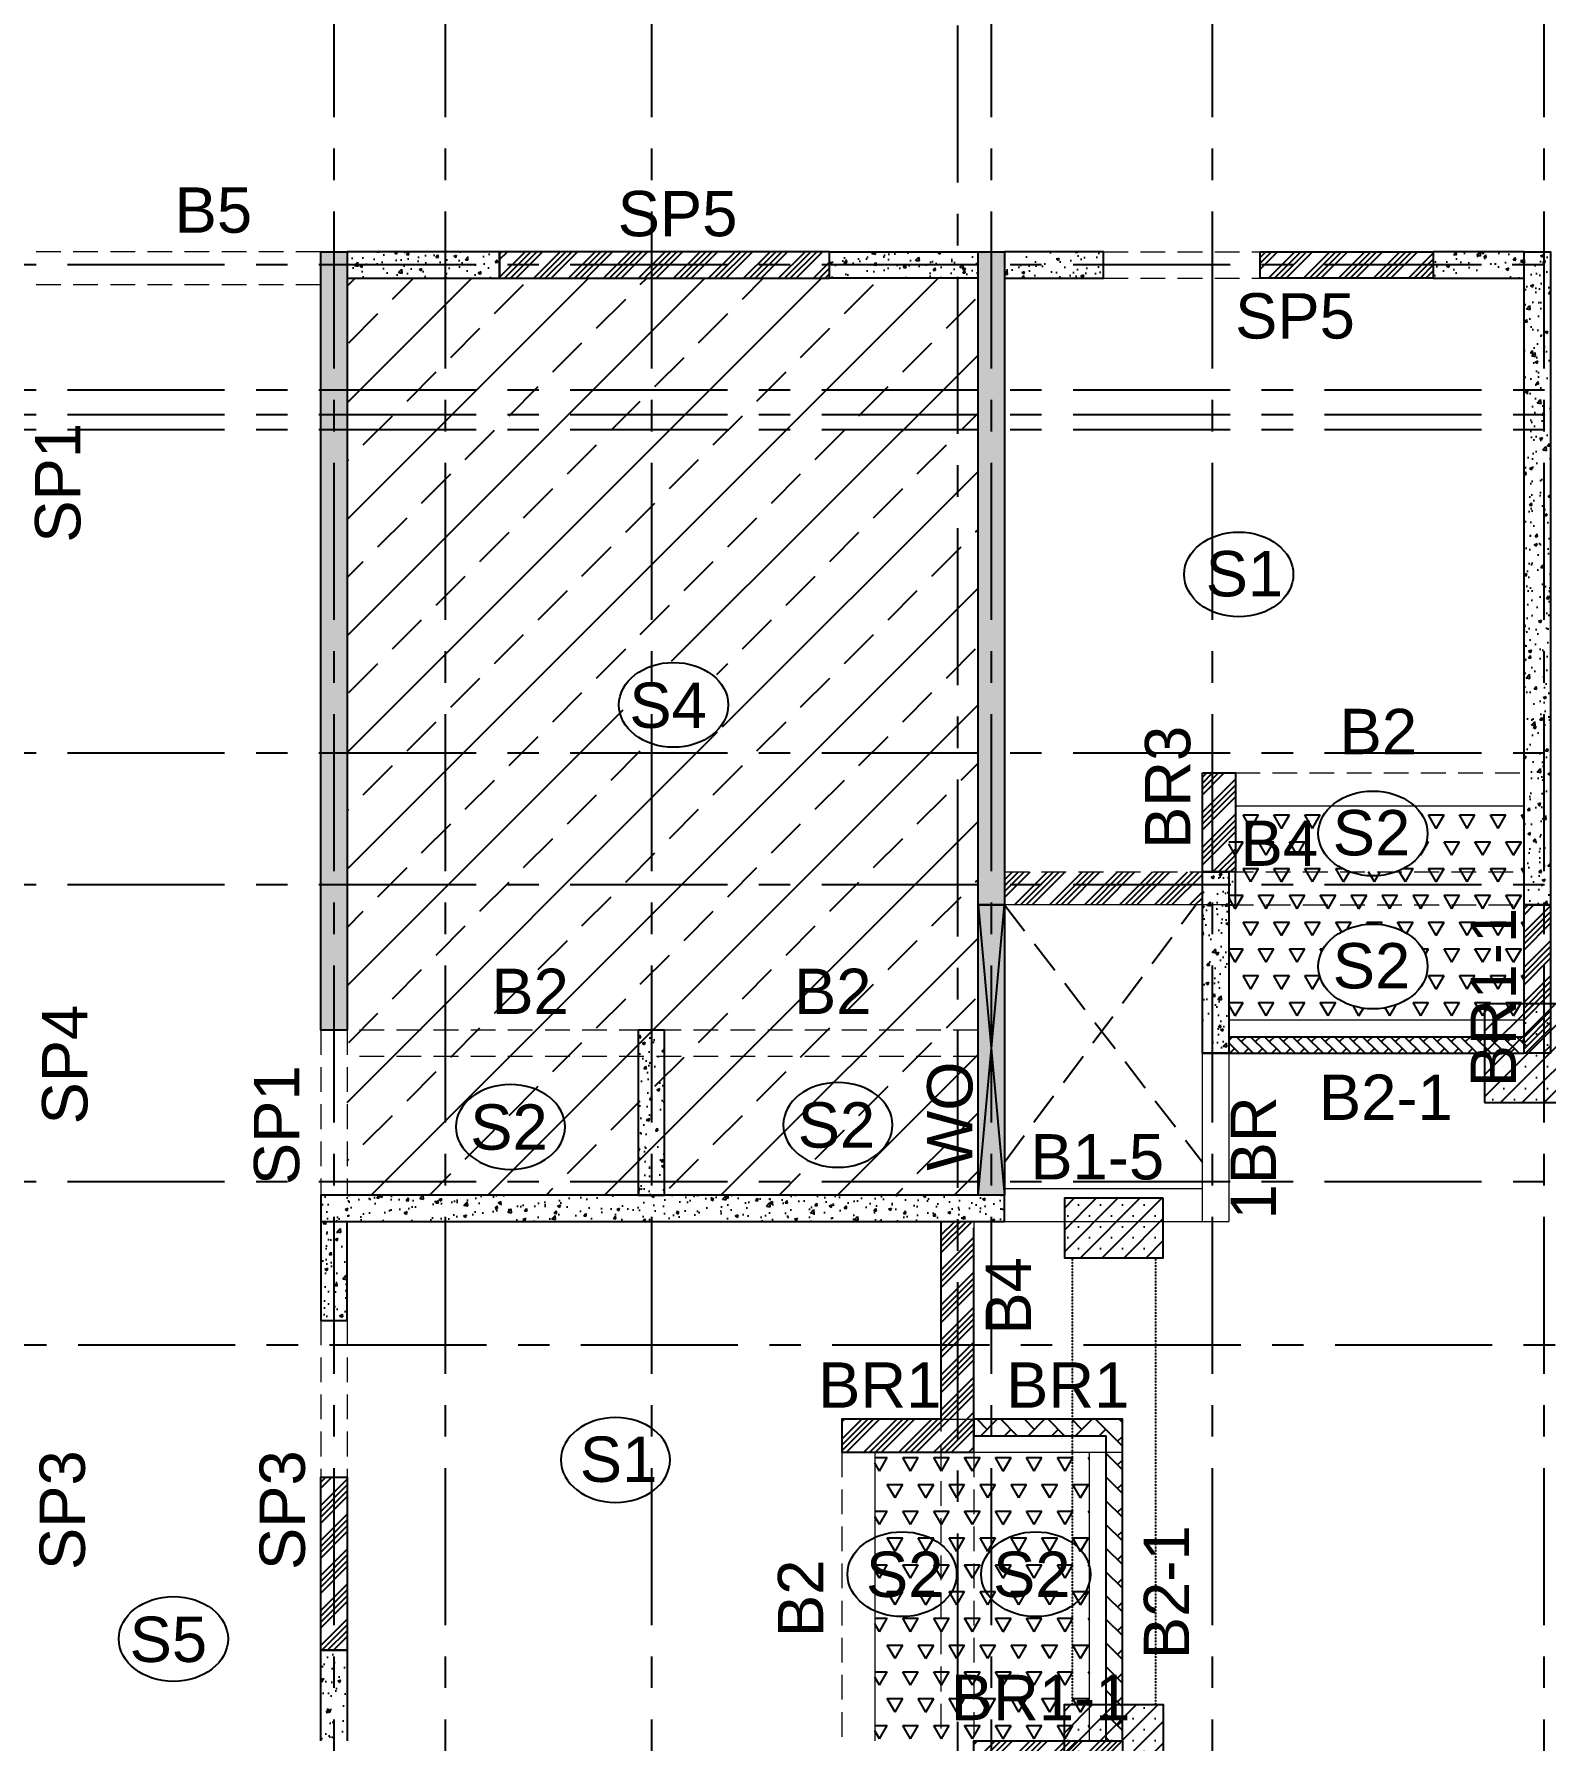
# Model space of a CAD drawing. Header units: inches. Extents: x 278200 to 407749, y -182622 to -96622.
# Drawn here: x 335347 to 344512, y -155884 to -145534 of the extents above; entities that cross this region are included whole.
import ezdxf

# ---------------------------------------------------------------- set-up
doc = ezdxf.new("R2010")
doc.units = ezdxf.units.IN
doc.header["$MEASUREMENT"] = 0
for name, pattern in [('CENTER', [50.8, 31.75, -6.35, 6.35, -6.35]), ('DASHED2', [9.525, 6.35, -3.175]), ('Hidden', [3, 2, -1])]:
    doc.linetypes.add(name, pattern=pattern)
for name, color, linetype in [('1', 8, 'Continuous'), ('160 R.C. WALL HAT', 8, 'Continuous'), ('160 R.C.WALL', 6, 'Continuous'), ('AR-Column', 40, 'Continuous'), ('AR-Hidden', 251, 'DASHED2'), ('BAL. PARAPET WALL', 4, 'Continuous'), ('BEAM TEXT', 4, 'Continuous'), ('DIM', 251, 'Continuous'), ('DOP IN SHEAR WALL', 5, 'Continuous'), ('GRID', 8, 'CENTER'), ('NON S.WALL HATCH', 8, 'Continuous'), ('NON STRUC R.C.WALL', 6, 'Continuous'), ('NON.STRUC.R.C.WALLS', 1, 'Continuous'), ('PARAPET WALL', 4, 'Continuous'), ('SECOND FLOOR BEAM', 6, 'Continuous'), ('SPANRAL BEAM', 3, 'Continuous'), ('SUNKEN', 8, 'Continuous'), ('TEXT-1', 3, 'Continuous')]:
    doc.layers.add(name, color=color, linetype=linetype)
for name, color, linetype, lineweight in [('BEAMS', 3, 'Continuous', 0), ('SLAB CIR', 1, 'Continuous', 25), ('SLAB TXT', 3, 'Continuous', 0)]:
    doc.layers.add(name, color=color, linetype=linetype, lineweight=lineweight)
doc.styles.add('T300', font='sanss___.ttf', dxfattribs={"height": 350})
pattern_1 = [(45, (2626358.34, -262274.72), (-106.066017, 106.066017), []), (45, (2626393.7, -262274.72), (-106.066017, 106.066017), []), (45, (2626429.05, -262274.72), (-106.066017, 106.066017), []), (45, (2626464.41, -262274.72), (-106.066017, 106.066017), [])]
pattern_2 = [(60, (2581941.19, -367452.33), (-93.75, 162.379763), [93.75, -93.75]), (120, (2581941.19, -367452.33), (-187.5, 1e-07), [93.75, -93.75]), (0, (2581894.31, -367371.14), (93.75, 162.379763), [93.75, -93.75])]
pattern_3 = [(50, (2464819.82, 90702.12), (179.315046, -15.688034), [18.75, -206.25]), (355, (2464819.82, 90702.12), (-34.687833, 188.048033), [15, -165]), (100.451444, (2464834.76, 90700.82), (144.627212, 172.359998), [15.935048, -175.285528]), (46.1842, (2464819.82, 90752.12), (266.810333, -41.37982), [28.125, -309.375]), (96.635635, (2464842.05, 90748.67), (233.665486, 243.52965), [23.902586, -262.92844]), (351.184164, (2464819.82, 90752.12), (233.665486, 243.52965), [22.5, -247.5]), (21, (2464844.82, 90739.62), (149.226763, -100.654723), [18.75, -206.25]), (326, (2464844.82, 90739.62), (60.828833, 181.287511), [15, -165]), (71.451445, (2464857.25, 90731.23), (210.055594, 80.632788), [15.935047, -175.285528]), (37.5, (2464819.816, 90702.12), (3.0399638, 83.2234635), [0, -163, 0, -167.5, 0, -165.625]), (7.5, (2464819.82, 90702.12), (65.7673844, 98.602928), [0, -95.5, 0, -159.25, 0, -63.125]), (327.5, (2464764.066, 90702.12), (133.455609, -5.638718), [0, -62.5, 0, -195, 0, -258.75]), (317.5, (2464739.07, 90702.12), (145.7965423, 25.0262456), [0, -81.25, 0, -129.5, 0, -183.75])]
pattern_4 = [(45, (1605, -8980), (-66.29126, 66.29126), []), (45, (1671.29, -8980), (-66.29126, 66.29126), [0, -93.75])]

# ---------------------------------------------------------------- blocks, each defined once
blk = doc.blocks.new('A$C02A55DAE')
at = {"layer": 'NON S.WALL HATCH'}
h = blk.add_hatch(dxfattribs=at)
h.set_pattern_fill('SACNCR', color=256, scale=1000)
h.set_pattern_definition([(45, (-132245.64, 75915.45), (-66.29126, 66.29126), []), (45, (-132179.35, 75915.45), (-66.29126, 66.29126), [0, -93.75])])
h.paths.add_polyline_path([(58879, -10920), (59479, -10920), (59479, -10320), (58879, -10320)])
h = blk.add_hatch(dxfattribs=at)
h.set_pattern_fill('SACNCR', color=256, scale=1000)
h.set_pattern_definition(pattern_4)
h.paths.add_polyline_path([(56932, -11500), (56332, -11500), (56332, -11860), (56932, -11860)])
h = blk.add_hatch(dxfattribs=at)
h.set_pattern_fill('SACNCR', color=256, scale=1000)
h.set_pattern_definition(pattern_4)
h.paths.add_polyline_path([(56932, -15170), (56332, -15170), (56332, -14570), (56932, -14570)])
at = {"layer": 'AR-Column', "color": 4, "elevation": -29}
for points in [[(58879, -10920), (59479, -10920), (59479, -10320), (58879, -10320)], [(56932, -11500), (56332, -11500), (56332, -11860), (56932, -11860)], [(56932, -15170), (56332, -15170), (56332, -14570), (56932, -14570)]]:
    blk.add_lwpolyline(points, close=True, dxfattribs=at)
at = {"layer": 'AR-Hidden', "ltscale": 0.009}
for p, q in [((56379, -11860, -29), (56379, -14570, -29)), ((56884, -11860, -29), (56884, -14570, -29))]:
    blk.add_line(p, q, dxfattribs=at)

msp = doc.modelspace()

# ---------------------------------------------------------------- hatches: boundary and pattern name
at = {"layer": '160 R.C. WALL HAT'}
h = msp.add_hatch(dxfattribs=at)
h.set_pattern_fill('AR-CONC', color=256, scale=25)
h.set_pattern_definition(pattern_3)
h.paths.add_polyline_path([(337244.3, -151573.7), (337084.3, -151573.7), (337084.3, -146853.7), (337244.3, -146853.7)])
h = msp.add_hatch(dxfattribs=at)
h.set_pattern_fill('AR-CONC', color=256, scale=25)
h.set_pattern_definition(pattern_3)
h.paths.add_polyline_path([(338169.3, -146853.7), (337244.3, -146853.7), (337244.3, -147013.7), (338169.3, -147013.7)])
h = msp.add_hatch(dxfattribs=at)
h.set_pattern_fill('AR-CONC', color=256, scale=25)
h.set_pattern_definition(pattern_3)
h.paths.add_polyline_path([(340169.3, -147013.7), (340169.3, -146853.7), (341069.3, -146853.7), (341069.3, -147013.7)])
h = msp.add_hatch(dxfattribs=at)
h.set_pattern_fill('AR-CONC', color=256, scale=25)
h.set_pattern_definition(pattern_3)
h.paths.add_polyline_path([(341069.3, -146853.7), (341229.3, -146853.7), (341229.3, -152573.7), (341069.3, -152573.7)])
h = msp.add_hatch(dxfattribs=at)
h.set_pattern_fill('AR-CONC', color=256, scale=25)
h.set_pattern_definition(pattern_3)
h.paths.add_polyline_path([(341229.3, -146853.7), (341829.3, -146853.7), (341829.3, -147013.7), (341229.3, -147013.7)])
h = msp.add_hatch(dxfattribs=at)
h.set_pattern_fill('AR-CONC', color=256, scale=25)
h.set_pattern_definition(pattern_3)
h.paths.add_polyline_path([(344379.3, -146853.7), (344379.3, -147013.7), (343829.3, -147013.7), (343829.3, -146853.7)])
h = msp.add_hatch(dxfattribs=at)
h.set_pattern_fill('AR-CONC', color=256, scale=25)
h.set_pattern_definition(pattern_3)
h.paths.add_polyline_path([(344539.3, -150813.7), (344379.3, -150813.7), (344379.3, -146853.7), (344539.3, -146853.7)])
h = msp.add_hatch(dxfattribs=at)
h.set_pattern_fill('AR-CONC', color=256, scale=25)
h.set_pattern_definition(pattern_3)
h.paths.add_polyline_path([(342589.3, -150613.7), (342429.3, -150613.7), (342429.3, -151713.7), (342589.3, -151713.7)])
h = msp.add_hatch(dxfattribs=at)
h.set_pattern_fill('AR-CONC', color=256, scale=25)
h.set_pattern_definition([(50, (280098.29, -21903.51), (179.31505, -15.68803), [18.75, -206.25]), (355, (280098.3, -21903.51), (-34.68783, 188.04803), [15, -165]), (100.45144, (280113.23, -21904.82), (144.62721, 172.36), [15.93505, -175.28553]), (46.1842, (280098.3, -21853.51), (266.81033, -41.37982), [28.125, -309.375]), (96.63564, (280120.53, -21856.96), (233.6655, 243.52965), [23.9026, -262.92844]), (351.18416, (280098.3, -21853.51), (233.6655, 243.52965), [22.5, -247.5]), (21, (280123.29, -21866.01), (149.22676, -100.65472), [18.75, -206.25]), (326, (280123.3, -21866.01), (60.82883, 181.2875), [15, -165]), (71.45144, (280135.73, -21874.4), (210.0556, 80.63279), [15.93505, -175.28553]), (37.5, (280098.29, -21903.515), (3.039964, 83.223463), [0, -163, 0, -167.5, 0, -165.625]), (7.5, (280098.29, -21903.515), (65.767384, 98.60293), [0, -95.5, 0, -159.25, 0, -63.125]), (327.5, (280042.54, -21903.515), (133.45561, -5.638718), [0, -62.5, 0, -195, 0, -258.75]), (317.5, (280017.54, -21903.51), (145.79654, 25.02625), [0, -81.25, 0, -129.5, 0, -183.75])])
h.paths.add_polyline_path([(342589.3, -150813.7), (342629.3, -150813.7), (342629.3, -150613.7), (342589.3, -150613.7)])
h = msp.add_hatch(dxfattribs=at)
h.set_pattern_fill('AR-CONC', color=256, scale=25)
h.set_pattern_definition(pattern_3)
h.paths.add_polyline_path([(339169.1, -151573.6), (339009.1, -151573.6), (339009.1, -152573.7), (339169.1, -152573.7)])
h = msp.add_hatch(dxfattribs=at)
h.set_pattern_fill('AR-CONC', color=256, scale=25)
h.set_pattern_definition(pattern_3)
h.paths.add_polyline_path([(341229.3, -152573.7), (337084.3, -152573.7), (337084.3, -152733.7), (341229.3, -152733.7)])
h = msp.add_hatch(dxfattribs=at)
h.set_pattern_fill('AR-CONC', color=256, scale=25)
h.set_pattern_definition(pattern_3)
h.paths.add_polyline_path([(337084.3, -152733.7), (337244.3, -152733.7), (337244.3, -153333.7), (337084.3, -153333.7)])
h = msp.add_hatch(dxfattribs=at)
h.set_pattern_fill('AR-CONC', color=256, scale=25)
h.set_pattern_definition(pattern_3)
h.paths.add_polyline_path([(337244.3, -155353.7), (337084.3, -155353.7), (337084.3, -155883.7), (337244.3, -155883.7)])
at = {"layer": 'BAL. PARAPET WALL'}
h = msp.add_hatch(dxfattribs=at)
h.set_pattern_fill('AR-HBONE', color=256, scale=15, angle=90, style=0)
h.set_pattern_definition([(135, (306095.103, -21903.515), (-84.852814, 1e-14), [180, -60]), (225, (306052.677, -21861.09), (-84.852814, 1e-14), [180, -60])])
h.paths.add_polyline_path([(342589.3, -151613.7), (344379.3, -151613.7), (344379.3, -151713.7), (342589.3, -151713.7)])
h = msp.add_hatch(dxfattribs=at)
h.set_pattern_fill('AR-HBONE', color=256, style=0)
h.set_pattern_definition([(45, (-1817082.6, 340637.64), (1e-14, 143.684098), [304.8, -101.6]), (135, (-1817010.76, 340709.48), (1e-14, 143.684098), [304.8, -101.6])])
h.paths.add_polyline_path([(341844.3, -155883.7), (341944.3, -155883.7), (341944.3, -153933.7), (341044.3, -153933.7), (341044.3, -154033.7), (341844.3, -154033.7)])
at = {"layer": 'NON STRUC R.C.WALL'}
h = msp.add_hatch(dxfattribs=at)
h.set_pattern_fill('ANSI34', color=1, scale=200)
h.set_pattern_definition(pattern_1)
h.paths.add_polyline_path([(340169.3, -146853.7), (338169.3, -146853.7), (338169.3, -147013.7), (340169.3, -147013.7)])
h = msp.add_hatch(dxfattribs=at)
h.set_pattern_fill('ANSI34', color=1, scale=200)
h.set_pattern_definition(pattern_1)
h.paths.add_polyline_path([(342779.3, -146853.7), (343829.3, -146853.7), (343829.3, -147013.7), (342779.3, -147013.7)])
h = msp.add_hatch(dxfattribs=at)
h.set_pattern_fill('ANSI34', color=1, scale=200)
h.set_pattern_definition([(45, (2626398.34, -262314.72), (-106.066017, 106.066017), []), (45, (2626433.7, -262314.72), (-106.066017, 106.066017), []), (45, (2626469.06, -262314.72), (-106.066017, 106.066017), []), (45, (2626504.41, -262314.72), (-106.066017, 106.066017), [])])
h.paths.add_polyline_path([(342429.3, -150013.7), (342629.3, -150013.7), (342629.3, -150613.7), (342429.3, -150613.7)])
h = msp.add_hatch(dxfattribs=at)
h.set_pattern_fill('ANSI34', color=1, scale=200)
h.set_pattern_definition([(45, (2464819.82, 93862.12), (-106.066017, 106.066017), []), (45, (2464855.17, 93862.12), (-106.066017, 106.066017), []), (45, (2464890.53, 93862.12), (-106.066017, 106.066017), []), (45, (2464925.88, 93862.12), (-106.066017, 106.066017), [])])
h.paths.add_polyline_path([(341229.3, -150613.7), (342429.3, -150613.7), (342429.3, -150813.7), (341229.3, -150813.7)])
h = msp.add_hatch(dxfattribs=at)
h.set_pattern_fill('ANSI34', color=1, scale=200)
h.set_pattern_definition(pattern_1)
h.paths.add_polyline_path([(344379.3, -150813.7), (344539.3, -150813.7), (344539.3, -151713.7), (344379.3, -151713.7)])
h = msp.add_hatch(dxfattribs=at)
h.set_pattern_fill('ANSI34', color=1, scale=200)
h.set_pattern_definition(pattern_1)
h.paths.add_polyline_path([(340844.3, -152733.7), (341044.3, -152733.7), (341044.3, -154133.7), (340244.3, -154133.7), (340244.3, -153933.7), (340844.3, -153933.7)])
h = msp.add_hatch(dxfattribs=at)
h.set_pattern_fill('ANSI34', color=1, scale=200)
h.set_pattern_definition(pattern_1)
h.paths.add_polyline_path([(337244.3, -154283.7), (337244.3, -155333.7), (337084.3, -155333.7), (337084.3, -154283.7)])
h = msp.add_hatch(dxfattribs=at)
h.set_pattern_fill('ANSI34', color=1, scale=200)
h.set_pattern_definition(pattern_1)
h.paths.add_polyline_path([(341044.3, -156043.7), (341044.3, -155883.7), (341944.3, -155883.7), (341944.3, -156043.7)])
at = {"layer": 'SUNKEN'}
h = msp.add_hatch(dxfattribs=at)
h.set_pattern_fill('ANSI33', color=256, scale=2000)
h.set_pattern_definition([(45, (2645780.65, -291479.34), (-353.55339, 353.55339), []), (45, (2646134.2, -291479.34), (-353.55339, 353.55339), [250, -125])])
h.paths.add_polyline_path([(337244.3, -147013.7), (337844.3, -147013.7), (341069.3, -147013.7), (341069.3, -151573.7), (341069.3, -152573.7), (337244.3, -152573.7)])
edge = h.paths.add_edge_path(flags=16)
edge.add_ellipse((339245.1, -149593.2), major_axis=(-331, 0), ratio=0.77685, start_angle=0, end_angle=360)
h.paths.add_polyline_path([(339515.3, -149813.1), (338910.2, -149813.1), (338910.2, -149381.9), (339515.3, -149381.9)], flags=24)
h.paths.add_polyline_path([(341332.5, -152508.5), (341332.5, -151574.3), (341745, -151574.3), (341745, -152508.5)], flags=9)
h = msp.add_hatch(dxfattribs=at)
h.set_pattern_fill('TRIANG', color=256, scale=500)
h.set_pattern_definition(pattern_2)
h.paths.add_polyline_path([(344379.3, -151513.7), (342589.3, -151513.7), (342589.3, -150813.7), (344379.3, -150813.7)])
edge = h.paths.add_edge_path(flags=16)
edge.add_ellipse((343463.2, -151188), major_axis=(331, 0), ratio=0.77685, start_angle=0, end_angle=360)
h.paths.add_polyline_path([(344379.3, -150813.7), (342589.3, -150813.7), (342589.3, -150613.7), (344379.3, -150613.7)])
h.paths.add_polyline_path([(343752.9, -150969.9), (343752.9, -151401), (343147.8, -151401), (343147.8, -150969.9)], flags=0)
edge = h.paths.add_edge_path()
edge.add_line((343621.1, -150607.4), (343632.5, -150602.3))
edge.add_line((343632.5, -150602.3), (343643.7, -150596.9))
edge.add_line((343643.7, -150596.9), (343654.6, -150591.2))
edge.add_line((343654.6, -150591.2), (343665.2, -150585.1))
edge.add_line((343665.2, -150585.1), (343675.4, -150578.7))
edge.add_line((343675.4, -150578.7), (343685.4, -150572))
edge.add_line((343685.4, -150572), (343695, -150565))
edge.add_line((343695, -150565), (343704.2, -150557.7))
edge.add_line((343704.2, -150557.7), (343713, -150550.1))
edge.add_line((343713, -150550.1), (343721.4, -150542.2))
edge.add_line((343721.4, -150542.2), (343729.5, -150534.1))
edge.add_line((343729.5, -150534.1), (343737.1, -150525.8))
edge.add_line((343737.1, -150525.8), (343744.3, -150517.2))
edge.add_line((343744.3, -150517.2), (343751, -150508.4))
edge.add_line((343751, -150508.4), (343757.3, -150499.5))
edge.add_line((343757.3, -150499.5), (343763.1, -150490.3))
edge.add_line((343763.1, -150490.3), (343768.4, -150480.9))
edge.add_line((343768.4, -150480.9), (343773.3, -150471.4))
edge.add_line((343773.3, -150471.4), (343777.6, -150461.8))
edge.add_line((343777.6, -150461.8), (343781.5, -150452))
edge.add_line((343781.5, -150452), (343784.9, -150442.1))
edge.add_line((343784.9, -150442.1), (343787.7, -150432.1))
edge.add_line((343787.7, -150432.1), (343790.1, -150422.1))
edge.add_line((343790.1, -150422.1), (343791.9, -150412))
edge.add_line((343791.9, -150412), (343793.2, -150401.8))
edge.add_line((343793.2, -150401.8), (343794, -150391.6))
edge.add_line((343794, -150391.6), (343794.2, -150381.4))
edge.add_line((343794.2, -150381.4), (343794, -150371.1))
edge.add_line((343794, -150371.1), (343793.2, -150360.9))
edge.add_line((343793.2, -150360.9), (343791.9, -150350.7))
edge.add_line((343791.9, -150350.7), (343790.1, -150340.6))
edge.add_line((343790.1, -150340.6), (343787.7, -150330.6))
edge.add_line((343787.7, -150330.6), (343784.9, -150320.6))
edge.add_line((343784.9, -150320.6), (343781.5, -150310.7))
edge.add_line((343781.5, -150310.7), (343777.6, -150300.9))
edge.add_line((343777.6, -150300.9), (343773.3, -150291.3))
edge.add_line((343773.3, -150291.3), (343768.4, -150281.8))
edge.add_line((343768.4, -150281.8), (343763.1, -150272.4))
edge.add_line((343763.1, -150272.4), (343757.3, -150263.3))
edge.add_line((343757.3, -150263.3), (343751, -150254.3))
edge.add_line((343751, -150254.3), (343744.3, -150245.5))
edge.add_line((343744.3, -150245.5), (343737.1, -150236.9))
edge.add_line((343737.1, -150236.9), (343729.5, -150228.6))
edge.add_line((343729.5, -150228.6), (343721.4, -150220.5))
edge.add_line((343721.4, -150220.5), (343713, -150212.6))
edge.add_line((343713, -150212.6), (343704.2, -150205))
edge.add_line((343704.2, -150205), (343695, -150197.7))
edge.add_line((343695, -150197.7), (343685.4, -150190.7))
edge.add_line((343685.4, -150190.7), (343675.4, -150184))
edge.add_line((343675.4, -150184), (343665.2, -150177.6))
edge.add_line((343665.2, -150177.6), (343658.4, -150173.7))
edge.add_line((343658.4, -150213.7), (344379.3, -150213.7))
edge.add_line((344379.3, -150213.7), (344379.3, -150613.7))
edge.add_line((344379.3, -150613.7), (343604.9, -150613.7))
edge.add_line((343604.9, -150613.7), (343609.4, -150612.1))
edge.add_line((343609.4, -150612.1), (343621.1, -150607.4))
edge = h.paths.add_edge_path()
edge.add_line((343317.1, -150612.1), (343321.6, -150613.7))
edge.add_line((343321.6, -150613.7), (342589.3, -150613.7))
edge.add_line((342589.3, -150613.7), (342589.3, -150173.7))
edge.add_line((342589.3, -150213.7), (343268.1, -150213.7))
edge.add_line((343268.1, -150213.7), (343261.3, -150177.6))
edge.add_line((343261.3, -150177.6), (343251, -150184))
edge.add_line((343251, -150184), (343241.1, -150190.7))
edge.add_line((343241.1, -150190.7), (343231.5, -150197.7))
edge.add_line((343231.5, -150197.7), (343222.3, -150205))
edge.add_line((343222.3, -150205), (343213.5, -150212.6))
edge.add_line((343213.5, -150212.6), (343205, -150220.5))
edge.add_line((343205, -150220.5), (343197, -150228.6))
edge.add_line((343197, -150228.6), (343189.4, -150236.9))
edge.add_line((343189.4, -150236.9), (343182.2, -150245.5))
edge.add_line((343182.2, -150245.5), (343175.5, -150254.3))
edge.add_line((343175.5, -150254.3), (343169.2, -150263.3))
edge.add_line((343169.2, -150263.3), (343163.4, -150272.4))
edge.add_line((343163.4, -150272.4), (343158.1, -150281.8))
edge.add_line((343158.1, -150281.8), (343153.2, -150291.3))
edge.add_line((343153.2, -150291.3), (343148.9, -150300.9))
edge.add_line((343148.9, -150300.9), (343145, -150310.7))
edge.add_line((343145, -150310.7), (343141.6, -150320.6))
edge.add_line((343141.6, -150320.6), (343138.8, -150330.6))
edge.add_line((343138.8, -150330.6), (343136.4, -150340.6))
edge.add_line((343136.4, -150340.6), (343134.6, -150350.7))
edge.add_line((343134.6, -150350.7), (343133.3, -150360.9))
edge.add_line((343133.3, -150360.9), (343132.5, -150371.1))
edge.add_line((343132.5, -150371.1), (343132.2, -150381.4))
edge.add_line((343132.2, -150381.4), (343132.5, -150391.6))
edge.add_line((343132.5, -150391.6), (343133.3, -150401.8))
edge.add_line((343133.3, -150401.8), (343134.6, -150412))
edge.add_line((343134.6, -150412), (343136.4, -150422.1))
edge.add_line((343136.4, -150422.1), (343138.8, -150432.1))
edge.add_line((343138.8, -150432.1), (343141.6, -150442.1))
edge.add_line((343141.6, -150442.1), (343145, -150452))
edge.add_line((343145, -150452), (343148.9, -150461.8))
edge.add_line((343148.9, -150461.8), (343153.2, -150471.4))
edge.add_line((343153.2, -150471.4), (343158.1, -150480.9))
edge.add_line((343158.1, -150480.9), (343163.4, -150490.3))
edge.add_line((343163.4, -150490.3), (343169.2, -150499.5))
edge.add_line((343169.2, -150499.5), (343175.5, -150508.4))
edge.add_line((343175.5, -150508.4), (343182.2, -150517.2))
edge.add_line((343182.2, -150517.2), (343189.4, -150525.8))
edge.add_line((343189.4, -150525.8), (343197, -150534.1))
edge.add_line((343197, -150534.1), (343205, -150542.2))
edge.add_line((343205, -150542.2), (343213.5, -150550.1))
edge.add_line((343213.5, -150550.1), (343222.3, -150557.7))
edge.add_line((343222.3, -150557.7), (343231.5, -150565))
edge.add_line((343231.5, -150565), (343241.1, -150572))
edge.add_line((343241.1, -150572), (343251, -150578.7))
edge.add_line((343251, -150578.7), (343261.3, -150585.1))
edge.add_line((343261.3, -150585.1), (343271.9, -150591.2))
edge.add_line((343271.9, -150591.2), (343282.8, -150596.9))
edge.add_line((343282.8, -150596.9), (343294, -150602.3))
edge.add_line((343294, -150602.3), (343305.4, -150607.4))
edge.add_line((343305.4, -150607.4), (343317.1, -150612.1))
h = msp.add_hatch(dxfattribs=at)
h.set_pattern_fill('TRIANG', color=256, scale=500)
h.set_pattern_definition(pattern_2)
h.paths.add_polyline_path([(341744.3, -154133.7), (340444.3, -154133.7), (340444.3, -155883.7), (341744.3, -155883.7)])

# ---------------------------------------------------------------- linework, layer by layer
at = {"layer": '1', "linetype": 'Hidden', "ltscale": 100}
for p, q in [((341229.3, -152373.7, 14.7), (342389.3, -150813.7, 14.7)), ((341229.3, -150813.7, 14.7), (342429.3, -152373.7, 14.7))]:
    msp.add_line(p, q, dxfattribs=at)
at = {"layer": '160 R.C.WALL'}
msp.add_line((342429.3, -151713.7, 14.7), (342589.3, -151713.7, 14.7), dxfattribs=at)
at = {"layer": '160 R.C.WALL', "elevation": 14.7}
for points in [[(337084.3, -146853.7), (337244.3, -146853.7), (337244.3, -151573.7), (337084.3, -151573.7)], [(341069.3, -146853.7), (341229.3, -146853.7), (341229.3, -150813.7), (341069.3, -150813.7)], [(344539.3, -150813.7), (344379.3, -150813.7), (344379.3, -146853.7), (344539.3, -146853.7)], [(342429.3, -150613.7), (342589.3, -150613.7), (342589.3, -151713.7), (342429.3, -151713.7)], [(342589.3, -150813.7), (342629.3, -150813.7), (342629.3, -150613.7), (342589.3, -150613.7)], [(339169.1, -151573.6), (339009.1, -151573.6), (339009.1, -152573.7), (339169.1, -152573.7)], [(341229.3, -152573.7), (337084.3, -152573.7), (337084.3, -152733.7), (341229.3, -152733.7)]]:
    msp.add_lwpolyline(points, close=True, dxfattribs=at)
for points in [[(337244.3, -147013.7), (338169.3, -147013.7), (338169.3, -146853.7), (337244.3, -146853.7)], [(341069.3, -147013.7), (340169.3, -147013.7), (340169.3, -146853.7), (341069.3, -146853.7)], [(341229.3, -147013.7), (341829.3, -147013.7), (341829.3, -146853.7), (341229.3, -146853.7)], [(344379.3, -146853.7), (343829.3, -146853.7), (343829.3, -147013.7), (344379.3, -147013.7)], [(337084.3, -152733.7), (337084.3, -153333.7), (337244.3, -153333.7), (337244.3, -152733.7)], [(337084.3, -155883.7), (337084.3, -155333.7), (337244.3, -155333.7), (337244.3, -155883.7)]]:
    msp.add_lwpolyline(points, dxfattribs=at)
at = {"layer": 'BAL. PARAPET WALL', "elevation": 14.7}
for points in [[(342589.3, -151613.7), (344379.3, -151613.7)], [(342589.3, -151713.7), (344379.3, -151713.7)], [(341844.3, -155883.7), (341944.3, -155883.7), (341944.3, -153933.7), (341044.3, -153933.7), (341044.3, -154033.7), (341844.3, -154033.7), (341844.3, -155883.7)]]:
    msp.add_lwpolyline(points, dxfattribs=at)
at = {"layer": 'BEAMS', "linetype": 'Hidden', "ltscale": 75}
for p, q in [((337084.3, -146853.7, 14.7), (335284.3, -146853.7, 14.7)), ((340169.3, -146853.7, 14.7), (338169.3, -146853.7, 29.5)), ((341829.3, -146853.7, 14.7), (343829.3, -146853.7, 14.7)), ((337084.3, -147053.7, 14.7), (335284.3, -147053.7, 14.7)), ((340169.3, -147013.7, 14.7), (338169.3, -147013.7, 29.5)), ((341829.3, -147013.7, 14.7), (343829.3, -147013.7, 14.7)), ((342629.3, -150013.7, 14.7), (344379.3, -150013.7, 14.7)), ((341229.3, -150613.7, 14.7), (342589.3, -150613.7, 14.7)), ((342589.3, -150613.7, 14.7), (344379.3, -150613.7, 14.7)), ((342589.3, -150813.7, 14.7), (344379.3, -150813.7, 14.7)), ((337084.3, -151573.7, 14.7), (337084.3, -152573.7, 14.7)), ((341069.3, -151573.6, 14.7), (337244.3, -151573.6, 14.7)), ((337244.3, -151573.7, 14.7), (337244.3, -152573.7, 14.7)), ((341069.3, -151733.6, 14.7), (337244.3, -151733.6, 14.7)), ((340844.3, -152733.7, 14.7), (340844.3, -155883.7, 14.7)), ((337084.3, -153333.7, 14.7), (337084.3, -155333.7, 14.7)), ((337244.3, -153333.7, 14.7), (337244.3, -155333.7, 14.7)), ((340244.3, -154133.7, 14.7), (340244.3, -155883.7, 14.7)), ((341044.3, -154133.7, 14.7), (341044.3, -155883.7, 14.7))]:
    msp.add_line(p, q, dxfattribs=at)
at = {"layer": 'BEAMS', "color": 4, "linetype": 'Continuous', "ltscale": 0.01}
for p, q in [((342429.3, -150013.7, 14.7), (342429.3, -150613.7, 14.7)), ((342629.3, -150013.7, 14.7), (342629.3, -150613.7, 14.7)), ((342629.3, -150213.7, 14.7), (344379.3, -150213.7, 14.7)), ((342589.3, -150813.7, 14.7), (341229.3, -150813.7, 14.7)), ((344379.3, -151513.7, 14.7), (342589.3, -151513.7, 14.7)), ((342429.3, -152733.7, 14.7), (342429.3, -151713.7, 14.7)), ((344439.3, -151713.7, 14.7), (342449.3, -151713.7, 14.7)), ((342589.3, -151713.7, 14.7), (342589.3, -152733.7, 14.7)), ((341229.3, -152533.7, 14.7), (342429.3, -152533.7, 14.7)), ((341044.3, -152733.7, 14.7), (341044.3, -154133.7, 14.7)), ((341229.3, -152733.7, 14.7), (342589.3, -152733.7, 14.7)), ((340244.3, -153933.7, 14.7), (341944.3, -153933.7, 14.7)), ((341944.3, -155883.7, 14.7), (341944.3, -153933.7, 14.7)), ((340244.3, -154133.7, 14.7), (341944.3, -154133.7, 14.7)), ((340444.3, -154133.7, 14.7), (340444.3, -155883.7, 14.7)), ((341744.3, -155883.7, 14.7), (341744.3, -154133.7, 14.7))]:
    msp.add_line(p, q, dxfattribs=at)
at = {"layer": 'DOP IN SHEAR WALL'}
for p, q in [((341069.3, -152573.7, 14.7), (341229.3, -150813.7, 14.7)), ((341069.3, -150813.7, 14.7), (341229.3, -152573.7, 14.7))]:
    msp.add_line(p, q, dxfattribs=at)
at = {"layer": 'DOP IN SHEAR WALL', "elevation": 14.7}
msp.add_lwpolyline([(341069.3, -150813.7), (341229.3, -150813.7), (341229.3, -152573.7), (341069.3, -152573.7)], close=True, dxfattribs=at)
at = {"layer": 'GRID', "ltscale": 30}
for p, q in [((337164.3, -134417.5, 14.7), (337164.3, -165454.1, 14.7)), ((337839.3, -134417.5, 14.7), (337839.3, -165454.1, 14.7)), ((339089.1, -134417.5, 14.7), (339089.1, -165454.1, 14.7)), ((341149.3, -134417.5, 14.7), (341149.3, -165454.1, 14.7)), ((342489.3, -134417.5, 14.7), (342489.3, -165454.1, 14.7)), ((344499.3, -134417.5, 14.7), (344499.3, -165454.1, 14.7)), ((340944.3, -134813.7, 14.7), (340944.3, -165454.1, 14.7)), ((366982.1, -146933.7, 14.7), (281288.5, -146933.7, 14.7)), ((366982.1, -147693.7, 14.7), (281183, -147693.7, 14.7)), ((366982.1, -147843.3, 14.7), (280098.3, -147843.3, 14.7)), ((366982.1, -147933.7, 14.7), (281098.8, -147933.7, 14.7)), ((366982.1, -149893.7, 14.7), (281010.3, -149893.7, 14.7)), ((366982.1, -150693.7, 14.7), (280837.7, -150693.7, 14.7)), ((366982.1, -152493.7, 14.7), (281034.8, -152493.7, 14.7)), ((367046.1, -153484.5, 14.7), (280691.7, -153484.5, 14.7))]:
    msp.add_line(p, q, dxfattribs=at)
at = {"layer": 'NON.STRUC.R.C.WALLS'}
msp.add_line((342589.3, -150613.7, 14.7), (342589.3, -150813.7, 14.7), dxfattribs=at)
msp.add_line((342589.3, -150613.7, 14.7), (342589.3, -150813.7, 14.7), dxfattribs=at)
msp.add_line((342589.3, -150613.7, 14.7), (342589.3, -150813.7, 14.7), dxfattribs=at)
msp.add_line((342589.3, -150613.7, 14.7), (342589.3, -150813.7, 14.7), dxfattribs=at)
msp.add_line((342589.3, -150613.7, 14.7), (342589.3, -150813.7, 14.7), dxfattribs=at)
msp.add_line((342589.3, -150613.7, 14.7), (342589.3, -150813.7, 14.7), dxfattribs=at)
at = {"layer": 'NON.STRUC.R.C.WALLS', "elevation": 14.7}
for points in [[(340169.3, -146853.7), (338169.3, -146853.7), (338169.3, -147013.7), (340169.3, -147013.7)], [(342779.3, -146853.7), (343829.3, -146853.7), (343829.3, -147013.7), (342779.3, -147013.7)], [(342429.3, -150013.7), (342629.3, -150013.7), (342629.3, -150613.7), (342429.3, -150613.7)], [(344379.3, -150813.7), (344539.3, -150813.7), (344539.3, -151713.7), (344379.3, -151713.7)], [(337244.3, -154283.7), (337244.3, -155333.7), (337084.3, -155333.7), (337084.3, -154283.7)], [(341044.3, -156043.7), (341044.3, -155883.7), (341944.3, -155883.7), (341944.3, -156043.7)]]:
    msp.add_lwpolyline(points, close=True, dxfattribs=at)
msp.add_lwpolyline([(340844.3, -152733.7), (340844.3, -153933.7), (340244.3, -153933.7), (340244.3, -154133.7), (341044.3, -154133.7), (341044.3, -152773.7)], dxfattribs=at)
at = {"layer": 'PARAPET WALL'}
for p, q in [((342429.3, -150013.7, 14.7), (342629.3, -150013.7, 14.7)), ((340244.3, -153933.7, 14.7), (340244.3, -154133.7, 14.7))]:
    msp.add_line(p, q, dxfattribs=at)
at = {"layer": 'SLAB CIR'}
for centre, major_axis in [((342649.6, -148810.6, -0.7), (331, 0)), ((339223.5, -149601.4), (-331, 0)), ((343463.2, -150381.4, -0.7), (331, 0)), ((343463.2, -151188, -0.7), (331, 0)), ((340608.6, -154873.1, -0.7), (-331, 0)), ((341419.2, -154873.1, -0.7), (-331, 0)), ((336191.7, -155265.8), (-331, 0))]:
    msp.add_ellipse(centre, major_axis=major_axis, ratio=0.77685, dxfattribs=at)
at = {"layer": 'SLAB CIR', "extrusion": (0, 0, -1)}
for centre, major_axis in [((338234.5, -152160.9, -0.7), (331, 0)), ((340219.6, -152148.5, -0.7), (331, 0)), ((338871.5, -154180.5, -0.7), (-331, 0))]:
    msp.add_ellipse(centre, major_axis=major_axis, ratio=0.77685, dxfattribs=at)

# ---------------------------------------------------------------- block references
at = {"layer": 'DIM', "color": 1}
msp.add_blockref('A$C02A55DAE', (285260.7, -141093.7, 29.5), dxfattribs=at)

# ---------------------------------------------------------------- texts
at = {"layer": 'BEAM TEXT', "style": 'T300'}
for s, p in [('B5', (336199, -146738.5)), ('B2', (343261.4, -149900.5)), ('B4', (342661.2, -150577.7)), ('B2', (338118.9, -151476.2)), ('B2', (339953.6, -151476.2)), ('B2-1', (343135.9, -152118.7)), ('B1-5', (341386.5, -152479.5)), ('BR1', (340099.8, -153863.5)), ('BR1', (341239.3, -153863.5)), ('BR1-1', (340903.9, -155758.2))]:
    msp.add_text(s, height=275, dxfattribs=at).set_placement(p)
for s, p in [('BR3', (342356.2, -150475.4)), ('BR1-1', (344330.8, -151920.9)), ('B4', (341390.5, -153420.6)), ('B2-1', (342349.3, -155388.4)), ('B2', (340131.1, -155254.1))]:
    msp.add_text(s, height=275, rotation=90, dxfattribs=at).set_placement(p)
at = {"layer": 'SECOND FLOOR BEAM', "style": 'T300'}
msp.add_text('1BR', height=275, rotation=90, dxfattribs=at).set_placement((342875.2, -152722.5))
at = {"layer": 'SLAB TXT', "style": 'T300'}
for s, p in [('S1', (342449.3, -148943.5)), ('S4', (338955.6, -149741.1)), ('S2', (343219.7, -150514.2)), ('S2', (343219.7, -151320.9)), ('S2', (337990.9, -152298.9)), ('S2', (339976, -152286.5)), ('S1', (338655.3, -154313.3)), ('S2', (340389.8, -155011.1)), ('S2', (341160.3, -155011.1)), ('S5', (335926, -155405.5))]:
    msp.add_text(s, height=275, dxfattribs=at).set_placement(p)
at = {"layer": 'SPANRAL BEAM', "style": 'T300'}
for p in [(338884.7, -146759.9), (342627.9, -147380.1)]:
    msp.add_text('SP5', height=275, dxfattribs=at).set_placement(p)
for s, p in [('SP1', (335627.6, -148618)), ('SP4', (335670.2, -152145.9)), ('SP1', (336954.2, -152513.6)), ('SP3', (335655.2, -154847.9)), ('SP3', (336988.8, -154847.9))]:
    msp.add_text(s, height=275, rotation=90, dxfattribs=at).set_placement(p)
at = {"layer": 'TEXT-1', "style": 'T300'}
msp.add_text('WO', height=275, rotation=90, dxfattribs=at).set_placement((341035.6, -152425.4))

doc.saveas('drawing.dxf')
